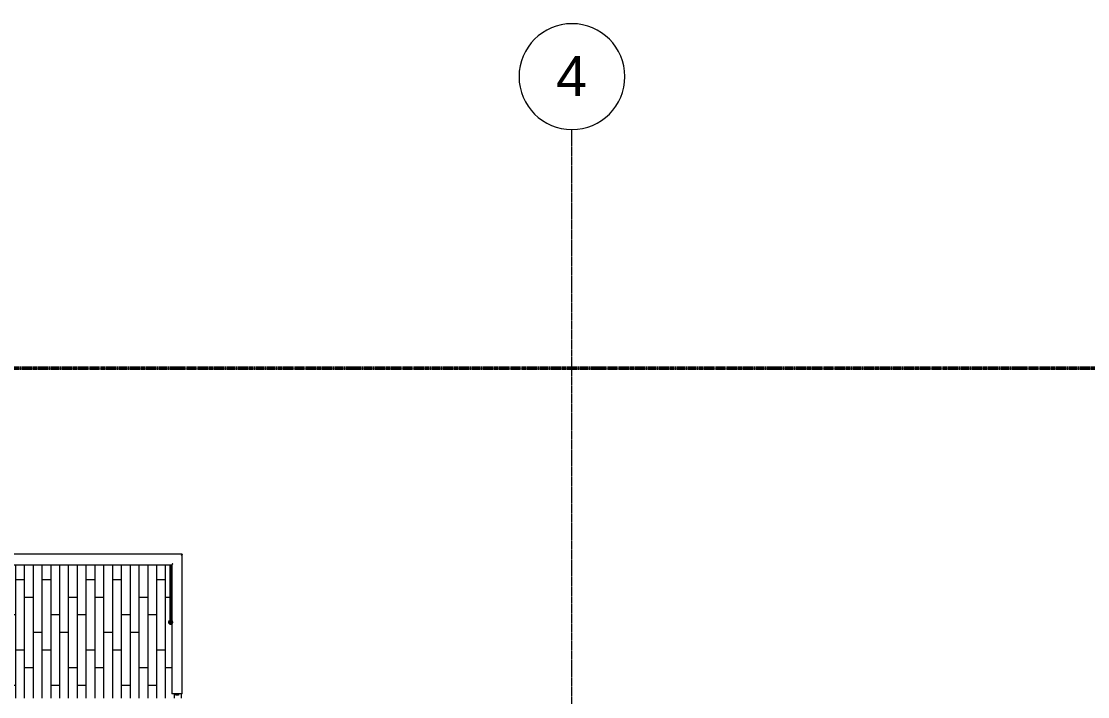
# Model space of a CAD drawing. Header units: inches. Extents: x -4218 to -1830, y 9767 to 12426.
# Drawn here: x -2750.1 to -2266.3, y 12119.7 to 12425.9 of the extents above; entities that cross this region are included whole.
import ezdxf

# ---------------------------------------------------------------- set-up
doc = ezdxf.new("R2010")
doc.units = ezdxf.units.IN
doc.header["$MEASUREMENT"] = 0
doc.linetypes.add('Double Dash 3_8_', pattern=[1, 0.375, -0.125, 0.125, -0.125, 0.125, -0.125])
doc.linetypes.add('Grid Line 1_2_', pattern=[0.875, 0.5, -0.125, 0.125, -0.125])
for name, color, linetype, lineweight in [('A-FLOR-5', 192, 'Continuous', 9), ('A-FLOR-HRAL', 11, 'Continuous', 9), ('A-FLOR-PATT-1', 9, 'Continuous', 9), ('A-WALL-8', 113, 'Continuous', 9), ('A-WALL-9', 113, 'Continuous', 50), ('C-PROP-LINE', 91, 'Double Dash 3_8_', 50), ('S-GRID-1', 1, 'Grid Line 1_2_', 9), ('S-GRID-IDEN', 1, 'Continuous', 9)]:
    doc.layers.add(name, color=color, linetype=linetype, lineweight=lineweight)
doc.styles.add('Arial', font='arial.ttf', dxfattribs={"height": 18})

# ---------------------------------------------------------------- blocks, each defined once
blk = doc.blocks.new('Railing - Baluster_01-2700443-BACKGROUND - 3RD FLOOR')
at = {"layer": 'A-FLOR-HRAL'}
for p, q in [((-0.59, 1.18), (0.59, 1.18)), ((-0.59, 0.59), (-0.59, 1.18)), ((0.59, 1.18), (0.59, 0.59))]:
    blk.add_line(p, q, dxfattribs=at)
blk = doc.blocks.new('Railing - Railing-2700286-BACKGROUND - 3RD FLOOR')
at = {"layer": 'A-FLOR-HRAL'}
for p, q in [((-2677.1, 12184.2), (-2791.15, 12184.2)), ((-2791.15, 12184.2), (-2791.15, 12120.95)), ((-2677.1, 12120.95), (-2677.1, 12184.2)), ((-2786.42, 12179.48), (-2681.82, 12179.48)), ((-2786.42, 12120.95), (-2786.42, 12179.48)), ((-2681.82, 12179.48), (-2681.82, 12120.95)), ((-2790.68, 12120.95), (-2791.15, 12120.95)), ((-2786.9, 12120.95), (-2790.68, 12120.95)), ((-2786.42, 12120.95), (-2786.9, 12120.95)), ((-2681.35, 12120.95), (-2681.82, 12120.95)), ((-2677.57, 12120.95), (-2681.35, 12120.95)), ((-2677.1, 12120.95), (-2677.57, 12120.95))]:
    blk.add_line(p, q, dxfattribs=at)
for points, knots in [([(-2791.15, 12184.2), (-2791.15, 12184.2), (-2791.14, 12184.19), (-2791.11, 12184.17), (-2791.09, 12184.14), (-2791.06, 12184.11), (-2791.03, 12184.08), (-2791, 12184.06), (-2790.96, 12184.02), (-2790.92, 12183.97), (-2790.89, 12183.94), (-2790.85, 12183.9), (-2790.78, 12183.83), (-2790.72, 12183.77), (-2790.68, 12183.73)], [0, 0, 0, 0, 0.166667, 0.25, 0.333333, 0.416667, 0.458333, 0.5, 0.583333, 0.666667, 0.708333, 0.75, 0.833333, 1, 1, 1, 1]), ([(-2677.1, 12184.2), (-2677.1, 12184.2), (-2677.11, 12184.19), (-2677.13, 12184.17), (-2677.16, 12184.14), (-2677.19, 12184.11), (-2677.22, 12184.08), (-2677.24, 12184.06), (-2677.28, 12184.02), (-2677.33, 12183.97), (-2677.36, 12183.94), (-2677.4, 12183.9), (-2677.47, 12183.83), (-2677.53, 12183.77), (-2677.57, 12183.73)], [0, 0, 0, 0, 0.166667, 0.25, 0.333333, 0.416667, 0.458333, 0.5, 0.583333, 0.666667, 0.708333, 0.75, 0.833333, 1, 1, 1, 1]), ([(-2786.9, 12179.95), (-2786.85, 12179.91), (-2786.79, 12179.85), (-2786.72, 12179.77), (-2786.67, 12179.72), (-2786.63, 12179.69), (-2786.6, 12179.65), (-2786.57, 12179.62), (-2786.54, 12179.59), (-2786.52, 12179.57), (-2786.49, 12179.54), (-2786.46, 12179.51), (-2786.43, 12179.49), (-2786.42, 12179.48), (-2786.42, 12179.48)], [0, 0, 0, 0, 0.166667, 0.25, 0.333333, 0.375, 0.416667, 0.5, 0.541667, 0.583333, 0.666667, 0.75, 0.833333, 1, 1, 1, 1]), ([(-2681.35, 12179.95), (-2681.39, 12179.91), (-2681.45, 12179.85), (-2681.53, 12179.77), (-2681.58, 12179.72), (-2681.61, 12179.69), (-2681.65, 12179.65), (-2681.68, 12179.62), (-2681.71, 12179.59), (-2681.73, 12179.57), (-2681.76, 12179.54), (-2681.79, 12179.51), (-2681.82, 12179.49), (-2681.82, 12179.48), (-2681.82, 12179.48)], [0, 0, 0, 0, 0.166667, 0.25, 0.333333, 0.375, 0.416667, 0.5, 0.541667, 0.583333, 0.666667, 0.75, 0.833333, 1, 1, 1, 1])]:
    blk.add_open_spline(points, degree=3, knots=knots, dxfattribs=at)
at = {"rotation": 180}
blk.add_blockref('Railing - Baluster_01-2700443-BACKGROUND - 3RD FLOOR', (-2679.46, 12121.54), dxfattribs=at)
blk = doc.blocks.new('Walls 79 - Walls 1-2571266-BACKGROUND - 3RD FLOOR')
at = {"layer": 'A-WALL-8'}
for p, q in [((-2682.76, 12179.48), (-2682.76, 12153.38)), ((-2682.01, 12153.38), (-2682.01, 12179.48))]:
    blk.add_line(p, q, dxfattribs=at)
at = {"layer": 'A-WALL-9', "flags": 128}
for points in [[(-2682.01, 12153.38), (-2682.02, 12153.48), (-2682.05, 12153.58), (-2682.1, 12153.67), (-2682.17, 12153.73), (-2682.25, 12153.78), (-2682.34, 12153.81), (-2682.43, 12153.81), (-2682.51, 12153.78), (-2682.6, 12153.73), (-2682.66, 12153.67), (-2682.71, 12153.58), (-2682.75, 12153.48), (-2682.76, 12153.38)], [(-2682.76, 12153.38), (-2682.75, 12153.28), (-2682.71, 12153.18), (-2682.66, 12153.09), (-2682.6, 12153.02), (-2682.51, 12152.97), (-2682.43, 12152.95), (-2682.34, 12152.95), (-2682.25, 12152.97), (-2682.17, 12153.02), (-2682.1, 12153.09), (-2682.05, 12153.18), (-2682.02, 12153.28), (-2682.01, 12153.38)]]:
    blk.add_lwpolyline(points, dxfattribs=at)
blk = doc.blocks.new('Family - ___-1878357-BACKGROUND - 3RD FLOOR')
at = {"layer": 'C-PROP-LINE'}
blk.add_line((-3989.61, 12268.69), (-1926.87, 12268.69), dxfattribs=at)
blk = doc.blocks.new('Grid - Grid Head - Circle-50561-BACKGROUND - 3RD FLOOR')
at = {"layer": 'S-GRID-IDEN'}
for start, end in [(360, 180), (180, 360)]:
    blk.add_arc((0, 0), 0.25, start, end, dxfattribs=at)

msp = doc.modelspace()

# ---------------------------------------------------------------- hatches: boundary and pattern name
at = {"layer": 'A-FLOR-PATT-1'}
h = msp.add_hatch(dxfattribs=at)
h.set_pattern_fill('FP_1', color=256, style=0, pattern_type=2)
h.set_pattern_definition([(270, (-3452.659, 11076.839), (4, 2e-16), []), (0, (-3452.659, 11076.839), (8, 8), [4, -28]), (0, (-3448.659, 11060.839), (8, 8), [4, -28])])
h.paths.add_polyline_path([(-2786.78, 12118.95), (-2677.46, 12118.96), (-2677.46, 12120.95), (-2678.87, 12120.95), (-2678.87, 12120.36), (-2680.05, 12120.36), (-2680.05, 12120.95), (-2681.82, 12120.95), (-2681.86, 12179.48), (-2786.42, 12179.48), (-2786.44, 12120.95), (-2790.79, 12120.95), (-2790.79, 12118.95), (-2786.9, 12118.95)], flags=0)

# ---------------------------------------------------------------- linework, layer by layer
at = {"layer": 'A-FLOR-5'}
msp.add_line((-2677.46, 12118.96), (-2677.46, 12120.95), dxfattribs=at)
at = {"layer": 'S-GRID-1'}
msp.add_line((-2500.32, 9836.18), (-2500.32, 12376.81), dxfattribs=at)

# ---------------------------------------------------------------- block references
at = {"layer": 'A-FLOR-HRAL'}
msp.add_blockref('Railing - Railing-2700286-BACKGROUND - 3RD FLOOR', (0, 0), dxfattribs=at)
at = {"layer": 'A-WALL-8'}
msp.add_blockref('Walls 79 - Walls 1-2571266-BACKGROUND - 3RD FLOOR', (0, 0), dxfattribs=at)
at = {"layer": 'C-PROP-LINE'}
msp.add_blockref('Family - ___-1878357-BACKGROUND - 3RD FLOOR', (0, 0), dxfattribs=at)
at = {"layer": 'S-GRID-IDEN', "xscale": 95.99999999999994, "yscale": 95.99999999999994, "zscale": 95.99999999999994}
msp.add_blockref('Grid - Grid Head - Circle-50561-BACKGROUND - 3RD FLOOR', (-2500.32, 12400.81), dxfattribs=at)

# ---------------------------------------------------------------- texts
at = {"layer": 'S-GRID-IDEN', "insert": (-2507.45, 12410.1), "char_height": 18, "width": 16.968, "attachment_point": 1, "style": 'Arial'}
msp.add_mtext('4', dxfattribs=at)

doc.saveas('drawing.dxf')
